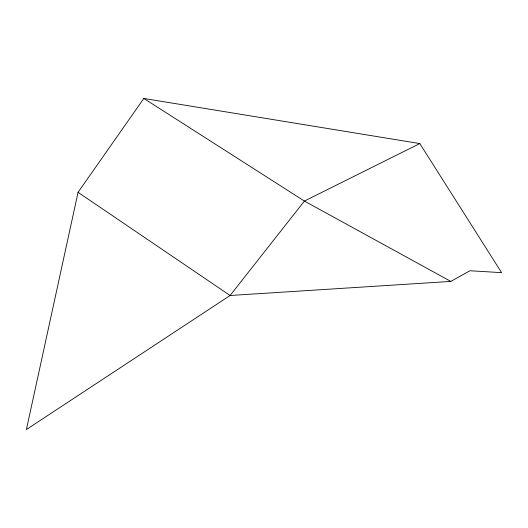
<?xml version="1.0" encoding="UTF-8"?>
<svg xmlns="http://www.w3.org/2000/svg" width="528" height="528" viewBox="0 0 528 528"><rect width="100%" height="100%" fill="white"/><g stroke="black" fill="none" stroke-linecap="round" stroke-linejoin="round"><path stroke-width="0.79" d="M78.058 192.317L26.4 429.548L230.096 295.495L304.405 201.069L419.819 143.57L501.6 272.653L469.946 270.745L450.82 281.411L230.096 295.495L78.058 192.317L143.814 98.452L419.819 143.57M450.82 281.411L304.405 201.069L143.814 98.452"/></g></svg>
